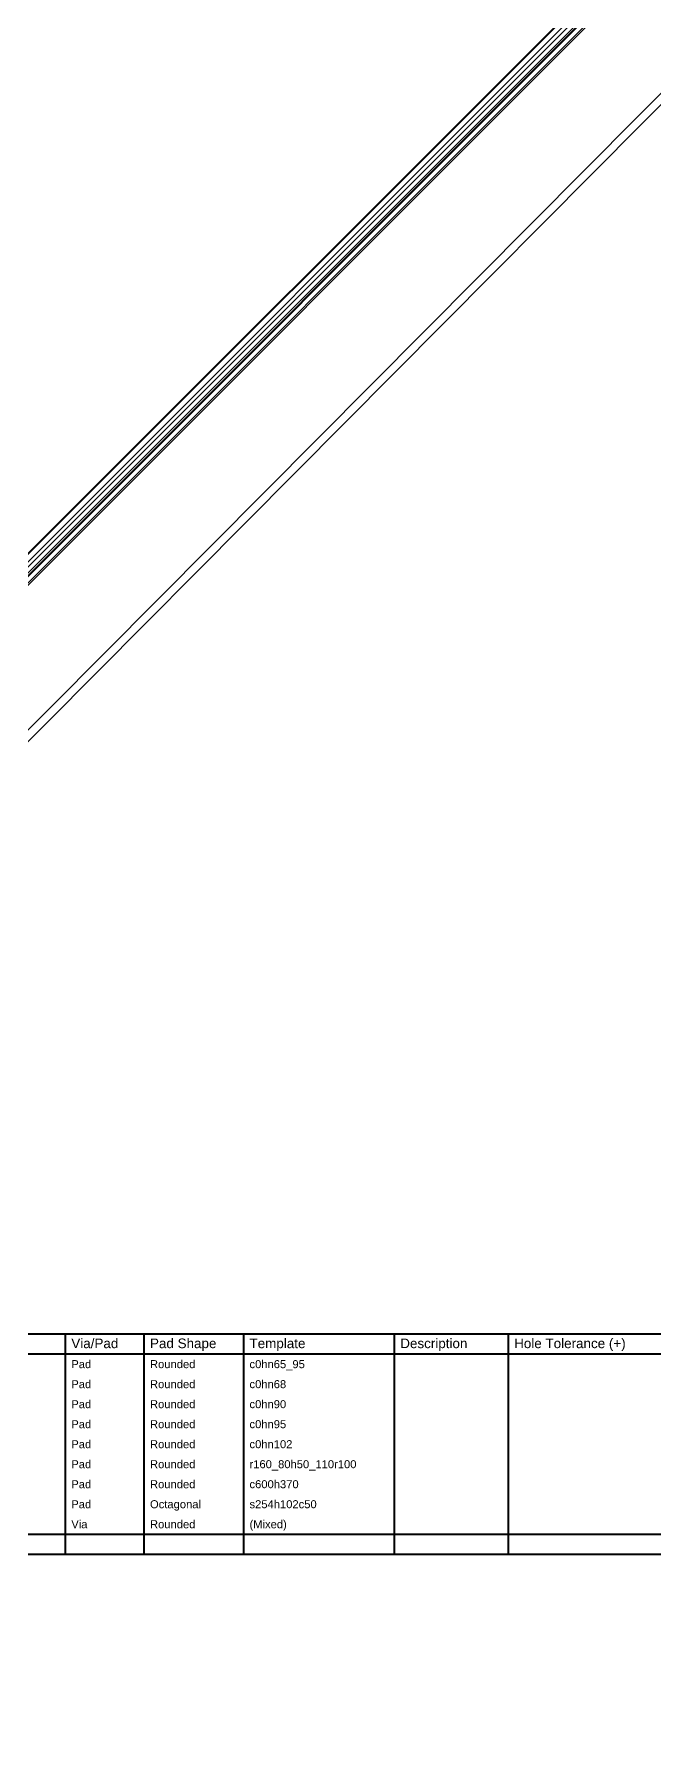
# Model space of a CAD drawing. Header units: inches. Extents: x -22 to 5433, y -13 to 5447.
# Drawn here: x 214.1 to 332.3, y 4.5 to 328.4 of the extents above; entities that cross this region are included whole.
import ezdxf

# ---------------------------------------------------------------- set-up
doc = ezdxf.new("R2010")
doc.units = ezdxf.units.IN
for name, color, linetype in [('Bottom Solder', 6, 'Continuous'), ('Drill Drawing', 1, 'Continuous'), ('Top Solder', 216, 'Continuous')]:
    doc.layers.add(name, color=color, linetype=linetype)
doc.styles.add('Arial', font='', dxfattribs={"height": 0.2})
doc.styles.get('Arial').set_extended_font_data('Arial')

msp = doc.modelspace()

# ---------------------------------------------------------------- linework, layer by layer
at = {"layer": 'Bottom Solder'}
for p in [(-5.59, 10.85), (-5.5, 7.25), (-5.24, 11.4), (-5.24, 7), (-3.74, 7), (-3.62, 11.39), (-3.07, 7.24), (-3.07, 10.84), (50.91, 32.83), (53.21, 32.86)]:
    msp.add_line(p, (5432.85, 5447.49), dxfattribs=at)
at = {"layer": 'Drill Drawing'}
for points in [[(92.09, 80.85, 0.381, 0.381, 0), (435.7, 80.85, 0.381, 0.381, 0)], [(220.09, 38.94, 0.381, 0.381, 0), (220.09, 80.85, 0.381, 0.381, 0)], [(235.08, 38.94, 0.381, 0.381, 0), (235.08, 80.85, 0.381, 0.381, 0)], [(254.02, 38.94, 0.381, 0.381, 0), (254.02, 80.85, 0.381, 0.381, 0)], [(282.71, 38.94, 0.381, 0.381, 0), (282.71, 80.85, 0.381, 0.381, 0)], [(304.4, 38.94, 0.381, 0.381, 0), (304.4, 80.85, 0.381, 0.381, 0)], [(92.09, 77.04, 0.381, 0.381, 0), (435.7, 77.04, 0.381, 0.381, 0)], [(92.09, 42.75, 0.381, 0.381, 0), (435.7, 42.75, 0.381, 0.381, 0)], [(92.09, 38.94, 0.381, 0.381, 0), (435.7, 38.94, 0.381, 0.381, 0)]]:
    msp.add_lwpolyline(points, format="xyseb", dxfattribs=at)
for points in [[(220, 80.85, 0.191, 0.191, 1), (220.19, 80.85, 0.191, 0.191, 1)], [(234.98, 80.85, 0.191, 0.191, 1), (235.17, 80.85, 0.191, 0.191, 1)], [(253.92, 80.85, 0.191, 0.191, 1), (254.11, 80.85, 0.191, 0.191, 1)], [(282.62, 80.85, 0.191, 0.191, 1), (282.81, 80.85, 0.191, 0.191, 1)], [(304.3, 80.85, 0.191, 0.191, 1), (304.49, 80.85, 0.191, 0.191, 1)], [(220, 38.94, 0.191, 0.191, 1), (220.19, 38.94, 0.191, 0.191, 1)], [(234.98, 38.94, 0.191, 0.191, 1), (235.17, 38.94, 0.191, 0.191, 1)], [(253.92, 38.94, 0.191, 0.191, 1), (254.11, 38.94, 0.191, 0.191, 1)], [(282.62, 38.94, 0.191, 0.191, 1), (282.81, 38.94, 0.191, 0.191, 1)], [(304.3, 38.94, 0.191, 0.191, 1), (304.49, 38.94, 0.191, 0.191, 1)]]:
    msp.add_lwpolyline(points, format="xyseb", close=True, dxfattribs=at)
at = {"layer": 'Top Solder'}
msp.add_line((-7.49, 4.53), (5432.85, 5447.49), dxfattribs=at)

# ---------------------------------------------------------------- texts
at = {"layer": 'Drill Drawing', "style": 'Arial'}
for s, height, p in [('Via/Pad', 1.829, (221.24, 78.18)), ('Pad Shape', 1.829, (236.22, 78.18)), ('Template', 1.829, (255.16, 78.18)), ('Description', 1.8288, (283.86, 78.18)), ('Hole Tolerance (+)', 1.8288, (305.54, 78.18)), ('Pad', 1.524, (221.24, 74.37)), ('Rounded', 1.524, (236.22, 74.37)), ('c0hn65_95', 1.524, (255.16, 74.37)), ('Pad', 1.524, (221.24, 70.56)), ('Rounded', 1.524, (236.22, 70.56)), ('c0hn68', 1.524, (255.16, 70.56)), ('Pad', 1.524, (221.24, 66.75)), ('Rounded', 1.524, (236.22, 66.75)), ('c0hn90', 1.524, (255.16, 66.75)), ('Pad', 1.524, (221.24, 62.94)), ('Rounded', 1.524, (236.22, 62.94)), ('c0hn95', 1.524, (255.16, 62.94)), ('Pad', 1.524, (221.24, 59.13)), ('Rounded', 1.524, (236.22, 59.13)), ('c0hn102', 1.524, (255.16, 59.13)), ('Pad', 1.524, (221.24, 55.32)), ('Rounded', 1.524, (236.22, 55.32)), ('r160_80h50_110r100', 1.524, (255.16, 55.32)), ('Pad', 1.524, (221.24, 51.51)), ('Rounded', 1.524, (236.22, 51.51)), ('c600h370', 1.524, (255.16, 51.51)), ('Pad', 1.524, (221.24, 47.7)), ('Octagonal', 1.524, (236.22, 47.7)), ('s254h102c50', 1.524, (255.16, 47.7)), ('Via', 1.524, (221.24, 43.89)), ('Rounded', 1.524, (236.22, 43.89)), ('(Mixed)', 1.524, (255.16, 43.89))]:
    msp.add_text(s, height=height, dxfattribs=at).set_placement(p)

doc.saveas('drawing.dxf')
